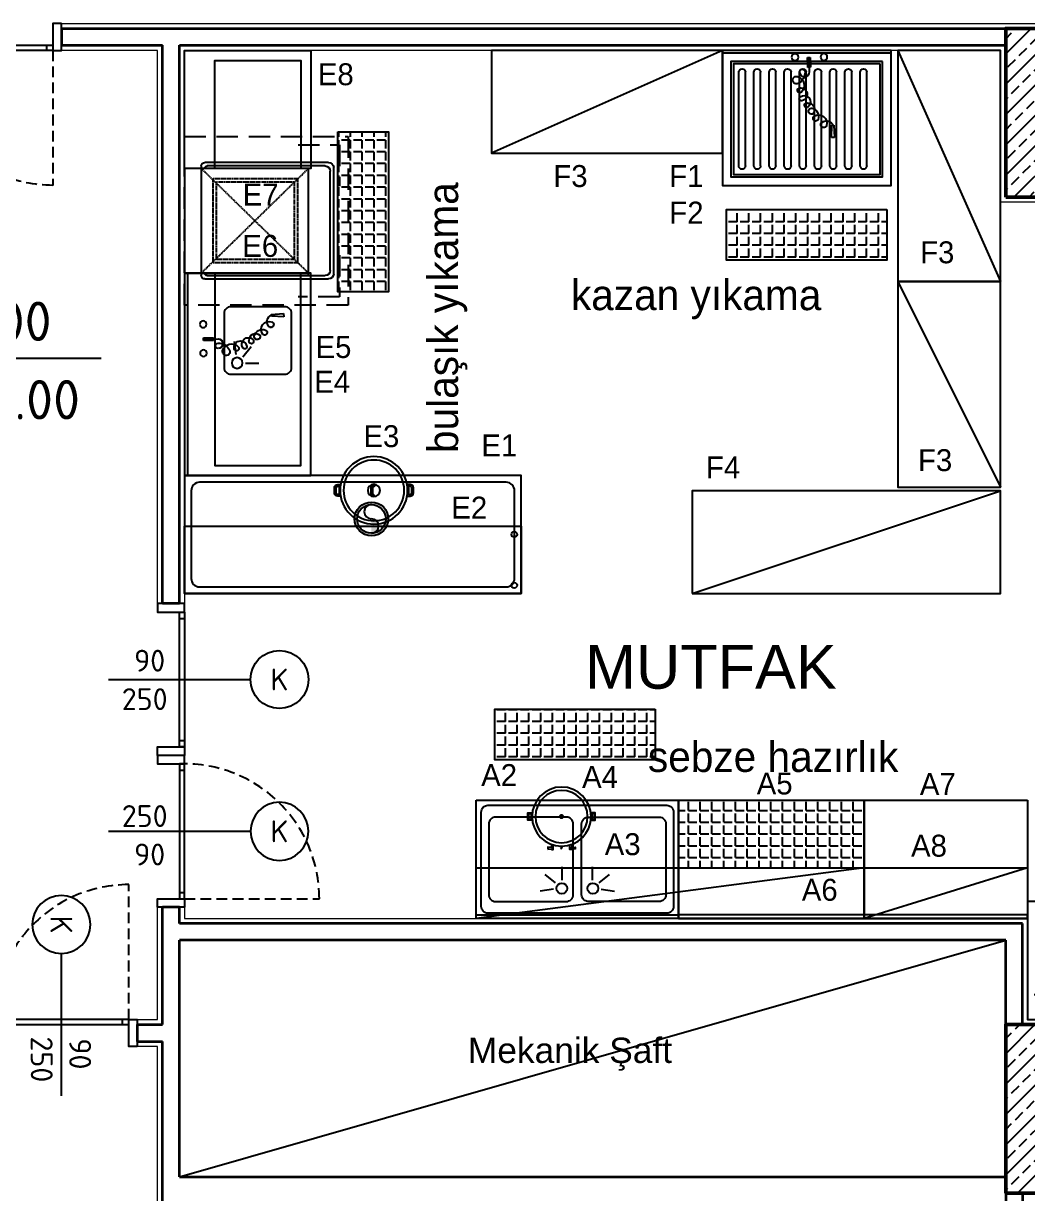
# Model space of a CAD drawing. Header units: millimetres. Extents: x 1443065 to 1517367, y 3763150 to 3779068.
# Drawn here: x 1474767 to 1475362, y 3768756 to 3769450 of the extents above; entities that cross this region are included whole.
import ezdxf
from ezdxf.enums import TextEntityAlignment as Align

# ---------------------------------------------------------------- set-up
doc = ezdxf.new("R2010")
doc.units = ezdxf.units.MM
for name, pattern in [('DASHED', [0.75, 0.5, -0.25]), ('HIDDEN', [9.525, 6.35, -3.175]), ('HIDDENX2', [19.05, 12.7, -6.35])]:
    doc.linetypes.add(name, pattern=pattern)
for name, color, linetype in [('CIHAZ', 2, 'Continuous'), ('Kıtc-002 Çizgi', 7, 'Continuous'), ('m-DOG_', 4, 'Continuous'), ('m-TAR_duvar', 8, 'Continuous'), ('m-TFR_vitrifiye', 1, 'Continuous'), ('m-YAZ_kot', 7, 'Continuous'), ('m-YAZ_poz', 7, 'Continuous'), ('S2000-002 Çizgi', 7, 'Continuous')]:
    doc.layers.add(name, color=color, linetype=linetype)
for name, color, linetype, lineweight in [('DUVAR', 2, 'Continuous', 35), ('MAHAL', 52, 'Continuous', 13), ('SIVA', 3, 'Continuous', 9), ('TASIYICI', 170, 'Continuous', 50), ('TEFRIS', 165, 'Continuous', 15)]:
    doc.layers.add(name, color=color, linetype=linetype, lineweight=lineweight)
doc.styles.add('mono', font='isocpeur.ttf')
doc.styles.get("Standard").update_dxf_attribs({"font": 'arial.ttf'})
doc.styles.add('TAKSİM', font='GOTHIC.TTF', dxfattribs={"height": 20})
pattern_1 = [(45, (55132.096, -87954.948), (-8.98025612, 8.98025612), []), (45, (55141.077, -87954.948), (-8.98025612, 8.98025612), [6.35, -3.175])]

# ---------------------------------------------------------------- blocks, each defined once
blk = doc.blocks.new('90lık Kqpı')
at = {"layer": 'm-DOG_', "linetype": 'HIDDEN'}
blk.add_line((-8, -5), (-88, -5), dxfattribs=at)
at = {"layer": 'm-DOG_'}
for p, q in [((-5, -8.77), (-8, -8.77)), ((-5, -81.23), (-8, -81.23))]:
    blk.add_line(p, q, dxfattribs=at)
for points in [[(8, 0), (8, -5), (-8, -5), (-8, 0)], [(-8, -5), (-8, -85), (-5, -85), (-5, -5)], [(8, -90), (8, -85), (-8, -85), (-8, -90)]]:
    blk.add_lwpolyline(points, close=True, dxfattribs=at)
at = {"layer": 'm-DOG_', "linetype": 'HIDDEN'}
blk.add_arc((-8, -5), 80, 180, 270, dxfattribs=at)
blk = doc.blocks.new('m-plankot')
h = blk.add_hatch(color=256)
h.paths.add_polyline_path([(0, 0.144), (0, 0), (0.144, 0, 0.414214)])
h.paths.add_polyline_path([(0, -0.144), (0, 0), (-0.144, 0, 0.414214)])
for p, q in [((0, 0.192), (0, -0.192)), ((0.9136, 0), (-0.192, 0))]:
    blk.add_line(p, q)
blk.add_circle((0, 0), 0.144)
blk.add_attdef('INCEKOT', (0.1868, 0.1), '', height=0.18)
blk.add_attdef('KABAKOT', text='', height=0.18).set_placement((0.1868, -0.1), align=Align.TOP_LEFT)
blk = doc.blocks.new('m-penpoz')
blk.add_line((0, -1.625), (0, 0))
blk.add_circle((0, 0.332), 0.332)
blk.add_attdef('POZNO', text='', height=0.18).set_placement((0, 0.332), align=Align.MIDDLE)
blk.add_attdef('HEIGHT', text='', height=0.18, rotation=90).set_placement((0.069, -1.625), align=Align.TOP_LEFT)
blk.add_attdef('WIDTH', text='', height=0.18, rotation=90).set_placement((0, -1.625), align=Align.BOTTOM_LEFT)
blk = doc.blocks.new('A$C53E03B34')
at = {"layer": 'Kıtc-002 Çizgi'}
for points in [[(3.74, 16.55), (2, 16.55, -0.414214), (0, 18.55), (0, 21.45, -0.414214), (2, 23.45), (3.74, 23.45)], [(43.14, 16.55), (44.87, 16.55, 0.414214), (46.87, 18.55), (46.87, 21.45, 0.414214), (44.87, 23.45), (43.14, 23.45)]]:
    blk.add_lwpolyline(points, format="xyb", dxfattribs=at)
for points in [[(2.83, 17.55), (2, 17.55, -0.414214), (1, 18.55), (1, 21.45, -0.414214), (2, 22.45), (2.83, 22.45)], [(44.05, 17.55), (44.87, 17.55, 0.414214), (45.87, 18.55), (45.87, 21.45, 0.414214), (44.87, 22.45), (44.05, 22.45)]]:
    blk.add_lwpolyline(points, format="xyb", close=True, dxfattribs=at)
for points in [[(22.08, 23.4), (24.16, 21.79), (24.16, 18.12), (22.75, 16.4)], [(23.49, 23.65), (25.16, 22.26), (25.16, 17.69), (23.76, 16.35)]]:
    blk.add_lwpolyline(points, dxfattribs=at)
for radius in [20, 18, 3.66]:
    blk.add_circle((23.44, 20), radius, dxfattribs=at)
blk = doc.blocks.new('A$C7ED97EAE')
at = {"layer": 'S2000-002 Çizgi'}
for p, q in [((3.5, 88.5), (65.5, 88.5)), ((3.5, 15), (3.5, 88.5)), ((65.5, 88.5), (65.5, 15)), ((0, 3), (0, 76.5)), ((2, 78.5), (3.5, 78.5)), ((3.5, 78.5), (65.5, 78.5)), ((3.5, 76.5), (3.5, 76.5)), ((65.5, 78.5), (67, 78.5)), ((65.5, 76.5), (65.5, 76.5)), ((69, 76.5), (69, 3)), ((2, 5), (2, 75)), ((67, 75), (67, 5)), ((65.5, 15), (3.5, 15)), ((67, 15), (65.5, 15)), ((66, 0), (3, 0)), ((64, 2), (5, 2))]:
    blk.add_line(p, q, dxfattribs=at)
at = {"layer": 'S2000-002 Çizgi', "linetype": 'DASHED'}
for p, q in [((65.5, 78.5), (3.5, 15)), ((65.5, 15), (3.5, 78.5))]:
    blk.add_line(p, q, dxfattribs=at)
for points in [[(9.5, 21.5), (59.5, 21.5), (59.5, 71.5), (9.5, 71.5)], [(11.5, 23.5), (57.5, 23.5), (57.5, 69.5), (11.5, 69.5)]]:
    blk.add_lwpolyline(points, close=True, dxfattribs=at)
at = {"layer": 'S2000-002 Çizgi'}
for centre, radius, start, end in [((2, 76.5), 2, 90, 180), ((3.5, 75), 1.5, 90, 180), ((65.5, 75), 1.5, 0, 90), ((67, 76.5), 2, 0, 90), ((3, 3), 3, 180, 270), ((5, 5), 3, 180, 270), ((64, 5), 3, 270, 0), ((66, 3), 3, 270, 0)]:
    blk.add_arc(centre, radius, start, end, dxfattribs=at)
blk = doc.blocks.new('A$C7BE05278')
at = {"layer": 'S2000-002 Çizgi'}
h = blk.add_hatch(color=256, dxfattribs=at)
h.paths.add_polyline_path([(4.65, 9.9, -0.025454), (4.81, 10.42, 0.278063), (0.77, 7.52), (1.23, 7.32, -0.265675)])
h.paths.add_polyline_path([(5.35, 10.43, 0.028094), (4.81, 10.42, 0.025454), (4.65, 9.9, -0.030609), (5.18, 9.93, -0.027259)])
h.paths.add_polyline_path([(5.35, 10.43, 0.027259), (5.18, 9.93, -0.171751), (7.9, 8.98), (7.9, 8.98), (7.9, 8.98, -1.347305), (5.22, 7.15, -0.147228), (5.18, 9.93, 0.030609), (4.65, 9.9, 0.138731), (4.75, 7, 1.347306), (8.21, 9.37, 0.162476)])
h.paths.add_polyline_path([(12.46, 12.66), (12.73, 13.08, 0.483116), (4.81, 10.42, -0.028094), (5.35, 10.43, -0.470681)])
for p, q in [((14.4, 47.58), (14.34, 41.67)), ((14.4, 47.58), (14.34, 41.67)), ((14.34, 41.67), (15.9, 41.65)), ((14.34, 41.67), (15.9, 41.65)), ((15.96, 47.57), (14.4, 47.58)), ((15.96, 47.57), (14.4, 47.58)), ((15.05, 47.56), (14.97, 38.92)), ((15.9, 41.65), (15.96, 47.57)), ((15.9, 41.65), (15.96, 47.57)), ((0.47, 7.33), (0, 0.02)), ((0.47, 7.33), (0, 0.02)), ((1.54, 7.31), (0.47, 7.33)), ((1.54, 7.31), (0.47, 7.33)), ((1.86, 0), (1.54, 7.31)), ((1.86, 0), (1.54, 7.31)), ((0, 0.02), (1.86, 0))]:
    blk.add_line(p, q, dxfattribs=at)
for centre in [(6.31, 47.78), (23.47, 47.61)]:
    blk.add_circle(centre, 1.99, dxfattribs=at)
for centre, radius, start, end in [((17.83, 38.9), 2.86, 179.43001, 359.43001), ((19.09, 38.88), 1.6, 359.43001, 179.43001), ((25.13, 38.82), 7.64, 179.43001, 242.03458), ((23.49, 30.88), 5.53, 105.76632, 225.7833), ((22.59, 34.05), 2.23, 242.03458, 105.76632), ((20, 25.62), 3.8, 74.94983, 261.67628), ((20.62, 27.93), 1.41, 225.7833, 74.94983), ((18.07, 21.08), 3.83, 52.40892, 229.11119), ((19.64, 23.11), 1.26, 261.67628, 52.40892), ((14.42, 12.56), 4.98, 103.11986, 200.77428), ((15.59, 16.68), 3.77, 86.01564, 220.67721), ((13.69, 15.69), 1.76, 236.80878, 103.11986), ((16.45, 19.21), 1.37, 229.11119, 116.32433), ((4.79, 5.59), 4.31, 51.245, 156.7533), ((9.42, 8.58), 4.83, 57.01034, 197.57947), ((6.43, 7.63), 1.7, 197.57947, 51.245), ((11.21, 11.34), 1.54, 200.77428, 57.01034)]:
    blk.add_arc(centre, radius, start, end, dxfattribs=at)
blk.add_solid([(15.9, 41.65), (14.34, 41.67), (15.96, 47.57), (14.4, 47.58)], dxfattribs=at)
blk = doc.blocks.new('A$C7327736A')
at = {"layer": 'S2000-002 Çizgi'}
for p, q in [((48.34, 44.26), (40.53, 45.37)), ((49.57, 40.45), (43.47, 35.44)), ((53.48, 38.79), (53.48, 30.9))]:
    blk.add_line(p, q, dxfattribs=at)
for points in [[(0, 75), (120, 75), (120, 0), (0, 0)], [(0, 75), (120, 75), (120, 73), (0, 73)], [(0, 57), (114, 57), (114, 6), (0, 6)]]:
    blk.add_lwpolyline(points, close=True, dxfattribs=at)
blk.add_lwpolyline([(56, 11.5), (24, 11.5, -0.414214), (20, 15.5), (20, 47.5, -0.414214), (24, 51.5), (56, 51.5, -0.414214), (60, 47.5), (60, 15.5, -0.414214)], format="xyb", close=True, dxfattribs=at)
blk.add_circle((53.29, 43.76), 3.19, dxfattribs=at)
blk.add_blockref('A$C7BE05278', (24.04, 16.16), dxfattribs=at)
blk = doc.blocks.new('A$C19462346')
at = {"layer": 'S2000-002 Çizgi'}
for p, q in [((14.31, 11.5), (14.31, 67)), ((18.31, 11.5), (18.31, 67)), ((23.31, 11.5), (23.31, 67)), ((27.31, 11.5), (27.31, 67)), ((32.31, 11.5), (32.31, 67)), ((36.31, 11.5), (36.31, 67)), ((41.31, 11.5), (41.31, 67)), ((45.31, 11.5), (45.31, 67)), ((50.31, 11.5), (50.31, 67)), ((54.31, 11.5), (54.31, 67)), ((59.31, 11.5), (59.31, 67)), ((63.31, 11.5), (63.31, 67)), ((68.31, 11.5), (68.31, 67)), ((72.31, 11.5), (72.31, 67)), ((77.31, 11.5), (77.31, 67)), ((81.31, 11.5), (81.31, 67)), ((86.31, 11.5), (86.31, 67)), ((90.31, 11.5), (90.31, 67))]:
    blk.add_line(p, q, dxfattribs=at)
for points in [[(0, 80), (100, 80), (100, 0), (0, 0)], [(0, 80), (100, 80), (100, 78.5), (0, 78.5)], [(5, 73.5), (95, 73.5), (95, 5), (5, 5)], [(6.5, 72), (93.5, 72), (93.5, 6.5), (6.5, 6.5)]]:
    blk.add_lwpolyline(points, close=True, dxfattribs=at)
for centre, start, end in [((16.31, 67), 0, 180), ((25.31, 67), 0, 180), ((34.31, 67), 0, 180), ((43.31, 67), 0, 180), ((52.31, 67), 0, 180), ((61.31, 67), 0, 180), ((70.31, 67), 0, 180), ((79.31, 67), 0, 180), ((88.31, 67), 0, 180), ((16.31, 11.5), 180, 0), ((25.31, 11.5), 180, 0), ((34.31, 11.5), 180, 0), ((43.31, 11.5), 180, 0), ((52.31, 11.5), 180, 0), ((61.31, 11.5), 180, 0), ((70.31, 11.5), 180, 0), ((79.31, 11.5), 180, 0), ((88.31, 11.5), 180, 0)]:
    blk.add_arc(centre, 2, start, end, dxfattribs=at)
blk.add_blockref('A$C7BE05278', (33.48, 28.3), dxfattribs=at)
blk = doc.blocks.new('A$C199769C9')
at = {"layer": 'S2000-002 Çizgi'}
for points in [[(2.48, 17.25), (0, 17.25), (0, 21.67), (2.48, 21.67)], [(1.98, 17.75), (0.5, 17.75), (0.5, 21.17), (1.98, 21.17)], [(37.48, 17.25), (39.96, 17.25), (39.96, 21.67), (37.48, 21.67)], [(37.98, 17.75), (39.46, 17.75), (39.46, 21.17), (37.98, 21.17)], [(11.95, 0.2), (14.61, 0.41), (14.61, 1.04), (11.95, 1.25)], [(28.01, 0.2), (25.35, 0.41), (25.35, 1.04), (28.01, 1.25)]]:
    blk.add_lwpolyline(points, close=True, dxfattribs=at)
at = {"layer": 'S2000-002 Çizgi', "const_width": 1.5}
blk.add_lwpolyline([(19.23, 19.46, 1), (20.73, 19.46, 1)], format="xyb", close=True, dxfattribs=at)
at = {"layer": 'S2000-002 Çizgi'}
for points in [[(13.88, 3.06), (13.88, 1.09)], [(13.88, 0), (14.97, 0), (14.97, 2.69)], [(13.88, 0.35), (13.88, 0)], [(20.03, 1.45), (20.03, 1.96)], [(25.96, 0), (24.87, 0), (24.87, 2.66)], [(25.96, 3.01), (25.96, 1.08)], [(25.96, 0.36), (25.96, 0)]]:
    blk.add_lwpolyline(points, dxfattribs=at)
for centre, radius in [((19.98, 19.46), 17.5), ((19.98, 19.46), 15.5), ((20.09, 0.98), 0.469)]:
    blk.add_circle(centre, radius, dxfattribs=at)
blk = doc.blocks.new('A$C32DC0840')
at = {"layer": 'S2000-002 Çizgi'}
for p, q in [((45.84, 52.76), (38.03, 53.87)), ((47.07, 48.95), (40.97, 43.94)), ((72.93, 48.95), (79.03, 43.94)), ((74.16, 52.76), (81.97, 53.87)), ((50.98, 47.29), (50.98, 39.4)), ((69.02, 47.29), (69.02, 39.4))]:
    blk.add_line(p, q, dxfattribs=at)
for points in [[(120, 0), (0, 0), (0, 70), (120, 70)], [(120, 68), (0, 68), (0, 70), (120, 70)]]:
    blk.add_lwpolyline(points, close=True, dxfattribs=at)
for points in [[(113, 3), (7, 3, -0.414214), (3, 7), (3, 63, -0.414214), (7, 67), (113, 67, -0.414214), (117, 63), (117, 7, -0.414214)], [(53.5, 10), (11.5, 10, -0.414214), (7.5, 14), (7.5, 56, -0.414214), (11.5, 60), (53.5, 60, -0.414214), (57.5, 56), (57.5, 14, -0.414214)], [(66.5, 10), (108.5, 10, 0.414214), (112.5, 14), (112.5, 56, 0.414214), (108.5, 60), (66.5, 60, 0.414214), (62.5, 56), (62.5, 14, 0.414214)]]:
    blk.add_lwpolyline(points, format="xyb", close=True, dxfattribs=at)
for centre in [(50.79, 52.26), (69.21, 52.26)]:
    blk.add_circle(centre, 3.19, dxfattribs=at)
blk = doc.blocks.new('A$C5B5611F4')
at = {"layer": 'CIHAZ', "color": 1}
for p, q in [((14.73, 68.47), (14.73, 47.92)), ((24.09, 58.19), (3.98, 58.19))]:
    blk.add_line(p, q, dxfattribs=at)
at = {"layer": 'CIHAZ', "color": 5, "linetype": 'DASHED'}
for p, q in [((19.82, 66.66), (62.62, 22.28)), ((62.62, 66.66), (19.82, 22.28))]:
    blk.add_line(p, q, dxfattribs=at)
at = {"layer": 'CIHAZ', "color": 5}
for points in [[(63.2, 1.82), (10.36, 1.82), (10.36, 4.32), (63.2, 4.32)], [(61.2, 1.82), (48.6, 1.82), (45.6, 0), (59.6, 0)]]:
    blk.add_lwpolyline(points, close=True, dxfattribs=at)
at = {"layer": 'CIHAZ', "color": 1}
blk.add_circle((14.73, 58.19), 7.76, dxfattribs=at)
at = {"layer": 'S2000-002 Çizgi', "linetype": 'DASHED'}
for p, q in [((19.82, 66.66), (62.62, 66.66)), ((62.62, 66.66), (62.62, 22.28)), ((19.82, 22.28), (19.82, 48.05)), ((62.62, 22.28), (19.82, 22.28))]:
    blk.add_line(p, q, dxfattribs=at)
at = {"layer": 'S2000-002 Çizgi'}
blk.add_lwpolyline([(10.36, 2.81), (0, 2.81), (0, 72.81), (67, 72.81), (67, 2.81), (63.2, 2.81)], dxfattribs=at)
at = {"layer": 'S2000-002 Çizgi', "linetype": 'DASHED'}
for centre, radius, start, end in [((11.6, 71.22), 9.4, 291.20794, 330.95663), ((11, 43.02), 10.16, 29.6907, 66.77515)]:
    blk.add_arc(centre, radius, start, end, dxfattribs=at)

msp = doc.modelspace()

# ---------------------------------------------------------------- hatches: boundary and pattern name
h = msp.add_hatch()
h.set_pattern_fill('ANGLE', color=256, angle=180)
h.set_pattern_definition([(180, (1477279.665, 3774920.015), (1e-14, -6.985), [5.08, -1.905]), (270, (1477279.665, 3774920.015), (6.985, 1e-14), [5.08, -1.905])])
h.paths.add_polyline_path([(1474983.37, 3769290.87), (1474953.37, 3769290.87), (1474953.37, 3769385.87), (1474983.37, 3769385.87)])
h = msp.add_hatch()
h.set_pattern_fill('ANGLE', color=256, angle=90)
h.set_pattern_definition([(90, (1480813.011, 3767013.5105), (-6.985, -1e-14), [5.08, -1.905]), (180, (1480813.011, 3767013.5105), (1e-14, -6.985), [5.08, -1.905])])
h.paths.add_polyline_path([(1475183.87, 3769309.81), (1475183.87, 3769339.81), (1475278.87, 3769339.81), (1475278.87, 3769309.81)])
h = msp.add_hatch()
h.set_pattern_fill('ANGLE', color=256, angle=90)
h.set_pattern_definition([(90, (1480675.6176, 3766717.257), (-6.985, -1e-14), [5.08, -1.905]), (180, (1480675.6176, 3766717.257), (1e-14, -6.985), [5.08, -1.905])])
h.paths.add_polyline_path([(1475046.47, 3769013.55), (1475046.47, 3769043.55), (1475141.47, 3769043.55), (1475141.47, 3769013.55)])
h = msp.add_hatch()
h.set_pattern_fill('ANGLE', color=256)
h.set_pattern_definition([(0, (-434, 150.001), (0, 6.985), [5.08, -1.905]), (90, (-434, 150.001), (-6.985, 4e-16), [5.08, -1.905])])
h.paths.add_polyline_path([(1475265.37, 3768989.58), (1475155.37, 3768989.58), (1475155.37, 3768949.58), (1475265.37, 3768949.58)])
at = {"layer": 'm-TAR_duvar'}
h = msp.add_hatch(dxfattribs=at)
h.set_pattern_fill('ANSI33', color=256, scale=2)
h.set_pattern_definition(pattern_1)
h.paths.add_polyline_path([(1475349.37, 3769347.09), (1475449.37, 3769347.09), (1475449.37, 3769447.09), (1475349.37, 3769447.09)])
h = msp.add_hatch(dxfattribs=at)
h.set_pattern_fill('ANSI33', color=256, scale=2)
h.set_pattern_definition(pattern_1)
h.paths.add_polyline_path([(1475349.37, 3768756.58), (1475449.37, 3768756.58), (1475449.37, 3768856.58), (1475349.37, 3768856.58)])
at = {"layer": 'S2000-002 Çizgi'}
h = msp.add_hatch(color=256, dxfattribs=at)
edge = h.paths.add_edge_path(flags=17)
edge.add_arc((1474973.26, 3769156.37), 8.5, 0, 360)
edge = h.paths.add_edge_path()
edge.add_arc((1474973.26, 3769156.37), 10, 0, 360)
edge = h.paths.add_edge_path(flags=16)
edge.add_arc((1474973.26, 3769152.12), 4.25, 270, 450)

# ---------------------------------------------------------------- linework, layer by layer
for p, q in [((1475181.37, 3769434.09), (1475044.37, 3769373.09)), ((1475285.37, 3769434.09), (1475346.37, 3769297.09)), ((1475285.37, 3769297.09), (1475346.37, 3769175.09)), ((1475163.37, 3769112.09), (1475346.37, 3769173.09)), ((1475265.37, 3768949.58), (1475035.37, 3768919.58)), ((1475362.37, 3768949.58), (1475265.37, 3768919.58))]:
    msp.add_line(p, q)
for points in [[(1475181.37, 3769434.09), (1475044.37, 3769434.09), (1475044.37, 3769373.09), (1475181.37, 3769373.09)], [(1475285.37, 3769434.09), (1475285.37, 3769297.09), (1475346.37, 3769297.09), (1475346.37, 3769434.09)], [(1474953.37, 3769385.87), (1474983.37, 3769385.87), (1474983.37, 3769290.87), (1474953.37, 3769290.87)], [(1475278.87, 3769339.81), (1475278.87, 3769309.81), (1475183.87, 3769309.81), (1475183.87, 3769339.81)], [(1475285.37, 3769297.09), (1475285.37, 3769175.09), (1475346.37, 3769175.09), (1475346.37, 3769297.09)], [(1475163.37, 3769112.09), (1475346.37, 3769112.09), (1475346.37, 3769173.09), (1475163.37, 3769173.09)], [(1475141.47, 3769043.55), (1475141.47, 3769013.55), (1475046.47, 3769013.55), (1475046.47, 3769043.55)], [(1475155.37, 3768989.58), (1475265.37, 3768989.58), (1475265.37, 3768919.58), (1475155.37, 3768919.58)], [(1475362.37, 3768989.6), (1475362.37, 3768919.58), (1475265.37, 3768919.58), (1475265.37, 3768989.6)], [(1475265.37, 3768949.58), (1475265.37, 3768919.58), (1475035.37, 3768919.58), (1475035.37, 3768949.58)], [(1475362.37, 3768949.58), (1475362.37, 3768919.58), (1475265.37, 3768919.58), (1475265.37, 3768949.58)], [(1475265.37, 3768921.58), (1475155.37, 3768921.58), (1475155.37, 3768919.58), (1475265.37, 3768919.58)], [(1475265.37, 3768921.58), (1475265.37, 3768919.58), (1475362.37, 3768919.58), (1475362.37, 3768921.58)]]:
    msp.add_lwpolyline(points, close=True)
at = {"layer": 'DUVAR'}
for p, q in [((1474789.37, 3769447.09), (1474859.37, 3769447.09)), ((1474789.37, 3769447.09), (1475349.37, 3769447.09)), ((1474789.37, 3769447.09), (1474789.37, 3769437.09)), ((1474789.37, 3769437.09), (1474849.37, 3769437.09)), ((1474789.37, 3769437.09), (1474849.37, 3769437.09)), ((1474849.37, 3769106.17), (1474849.37, 3769437.09)), ((1474859.37, 3769437.09), (1475349.37, 3769437.09)), ((1474859.37, 3769106.17), (1474859.37, 3769437.09)), ((1474859.37, 3769106.17), (1474849.37, 3769106.17)), ((1474849.37, 3768856.58), (1474849.37, 3768926.17)), ((1474859.37, 3768926.17), (1474849.37, 3768926.17)), ((1474859.37, 3768916.58), (1474859.37, 3768926.17)), ((1475359.37, 3768916.58), (1474859.37, 3768916.58)), ((1475359.37, 3768856.58), (1475359.37, 3768916.58)), ((1474859.37, 3768766.26), (1474859.37, 3768906.58)), ((1475349.37, 3768906.58), (1474859.37, 3768906.58)), ((1475349.37, 3768856.58), (1475349.37, 3768906.58)), ((1474834.37, 3768856.58), (1474849.37, 3768856.58)), ((1474834.37, 3768856.58), (1474834.37, 3768846.58)), ((1474834.37, 3768846.58), (1474849.37, 3768846.58)), ((1474849.37, 3768831.26), (1474849.37, 3768846.58)), ((1474849.37, 3768746.26), (1474849.37, 3768846.58)), ((1474859.37, 3768766.26), (1475349.37, 3768766.26)), ((1475349.37, 3768756.58), (1475349.37, 3768267.62)), ((1475359.37, 3768756.58), (1475359.37, 3768006.58))]:
    msp.add_line(p, q, dxfattribs=at)
at = {"layer": 'm-DOG_'}
for p, q in [((1474859.37, 3769097.41), (1474862.37, 3769097.41)), ((1474859.37, 3769024.94), (1474862.37, 3769024.94))]:
    msp.add_line(p, q, dxfattribs=at)
for points in [[(1474846.37, 3769106.17), (1474846.37, 3769101.17), (1474862.37, 3769101.17), (1474862.37, 3769106.17)], [(1474862.37, 3769101.17), (1474862.37, 3769021.17), (1474859.37, 3769021.17), (1474859.37, 3769101.17)], [(1474846.37, 3769016.17), (1474846.37, 3769021.17), (1474862.37, 3769021.17), (1474862.37, 3769016.17)]]:
    msp.add_lwpolyline(points, close=True, dxfattribs=at)
at = {"layer": 'm-TFR_vitrifiye'}
msp.add_line((1474859.37, 3768766.26), (1475349.37, 3768906.58), dxfattribs=at)
at = {"layer": 'S2000-002 Çizgi'}
for points in [[(1474862.37, 3769364.09), (1474862.37, 3769434.09), (1474937.37, 3769434.09), (1474937.37, 3769364.09)], [(1474880.37, 3769364.09), (1474880.37, 3769428.09), (1474931.37, 3769428.09), (1474931.37, 3769364.09)], [(1474862.37, 3769112.09), (1475062.12, 3769112.09), (1475062.12, 3769182.09), (1474862.37, 3769182.09)], [(1474862.37, 3769152.09), (1475062.12, 3769152.09), (1475062.12, 3769112.09), (1474862.37, 3769112.09)]]:
    msp.add_lwpolyline(points, close=True, dxfattribs=at)
at = {"layer": 'S2000-002 Çizgi', "linetype": 'HIDDENX2'}
msp.add_lwpolyline([(1474959.37, 3769383.09), (1474959.37, 3769283.09), (1474862.37, 3769283.09), (1474862.37, 3769383.09)], close=True, dxfattribs=at)
for points in [[(1474929.79, 3769378.09), (1474954.37, 3769378.09), (1474954.37, 3769353.51)], [(1474954.37, 3769312.67), (1474954.37, 3769288.09), (1474929.79, 3769288.09)]]:
    msp.add_lwpolyline(points, dxfattribs=at)
at = {"layer": 'S2000-002 Çizgi'}
msp.add_lwpolyline([(1474871.37, 3769116.09), (1475053.12, 3769116.09, 0.414214), (1475058.12, 3769121.09), (1475058.12, 3769173.09, 0.414214), (1475053.12, 3769178.09), (1474871.37, 3769178.09, 0.414214), (1474866.37, 3769173.09), (1474866.37, 3769121.09, 0.414214)], format="xyb", close=True, dxfattribs=at)
for centre, radius in [((1474973.26, 3769156.37), 10), ((1474973.26, 3769156.37), 8.5), ((1475057.97, 3769147.18), 1.65), ((1475057.97, 3769116.99), 1.65)]:
    msp.add_circle(centre, radius, dxfattribs=at)
for centre, start, end in [((1474973.26, 3769160.62), 90, 270), ((1474973.26, 3769152.12), 270, 90)]:
    msp.add_arc(centre, 4.25, start, end, dxfattribs=at)
at = {"layer": 'SIVA'}
for points in [[(1474789.37, 3769450.09), (1475459.37, 3769450.09)], [(1474846.37, 3769106.17), (1474846.37, 3769434.09), (1474789.37, 3769434.09)], [(1474862.37, 3768926.17), (1474862.37, 3768919.58), (1475362.37, 3768919.58), (1475362.37, 3768859.58), (1475452.37, 3768859.58), (1475452.37, 3768769.58), (1475846.37, 3768769.58), (1475846.37, 3769434.09), (1475639.37, 3769434.09)], [(1475459.37, 3769434.09), (1475452.37, 3769434.09), (1475452.37, 3769344.09), (1475346.37, 3769344.09), (1475346.37, 3769434.09), (1474862.37, 3769434.09), (1474862.37, 3769106.17)], [(1474834.37, 3768859.58), (1474846.37, 3768859.58), (1474846.37, 3768926.17)], [(1474846.37, 3768746.26), (1474846.37, 3768843.58), (1474834.37, 3768843.58)]]:
    msp.add_lwpolyline(points, dxfattribs=at)
at = {"layer": 'TASIYICI'}
for points in [[(1475349.37, 3769347.09), (1475449.37, 3769347.09), (1475449.37, 3769447.09), (1475349.37, 3769447.09)], [(1475349.37, 3768756.58), (1475449.37, 3768756.58), (1475449.37, 3768856.58), (1475349.37, 3768856.58)]]:
    msp.add_lwpolyline(points, close=True, dxfattribs=at)

# ---------------------------------------------------------------- block references
at = {"xscale": -1, "rotation": 90}
msp.add_blockref('A$C7327736A', (1474937.37, 3769302.09), dxfattribs=at)
at = {"layer": 'm-YAZ_kot'}
ref = msp.add_blockref('m-plankot', (1474694.3, 3769251.49), dxfattribs=dict(at, xscale=129.9375, yscale=129.9375, zscale=129.9375))
ref.add_attrib('KABAKOT', '168.00', dxfattribs={"layer": '0', "height": 23.389, "rotation": 0, "style": 'mono'}).set_placement((1474715.21, 3769208.31), align=Align.BOTTOM_LEFT)
ref.add_attrib('INCEKOT', '%%P0.00', dxfattribs={"layer": '0', "height": 23.389, "rotation": 0, "style": 'mono'}).set_placement((1474712.72, 3769254.79), align=Align.BOTTOM_LEFT)
at = {"layer": 'm-YAZ_poz'}
ref = msp.add_blockref('m-penpoz', (1474901.49, 3769061.17), dxfattribs=dict(at, xscale=51.83999999999998, yscale=51.83999999999998, zscale=51.83999999999998, rotation=270.0004505966874))
ref.add_attrib('WIDTH', '90', dxfattribs={"layer": '0', "height": 12.96, "style": 'mono'}).set_placement((1474850.94, 3769061.96), align=Align.BOTTOM_RIGHT)
ref.add_attrib('HEIGHT', '250', dxfattribs={"layer": '0', "height": 12.96, "style": 'mono'}).set_placement((1474852.39, 3769039.16), align=Align.BOTTOM_RIGHT)
ref.add_attrib('POZNO', 'K', dxfattribs={"layer": '0', "height": 12.96, "style": 'mono'}).set_placement((1474918.7, 3769061.17), align=Align.MIDDLE_CENTER)
ref = msp.add_blockref('m-penpoz', (1474901.49, 3768971.17), dxfattribs=dict(at, xscale=-51.83999999999998, yscale=51.83999999999998, zscale=51.83999999999998, rotation=269.9995494033126))
ref.add_attrib('WIDTH', '90', dxfattribs={"layer": '0', "height": 12.96, "style": 'mono'}).set_placement((1474850.94, 3768947.06), align=Align.BOTTOM_RIGHT)
ref.add_attrib('HEIGHT', '250', dxfattribs={"layer": '0', "height": 12.96, "style": 'mono'}).set_placement((1474852.39, 3768969.86), align=Align.BOTTOM_RIGHT)
ref.add_attrib('POZNO', 'K', dxfattribs={"layer": '0', "height": 12.96, "style": 'mono'}).set_placement((1474918.7, 3768971.17), align=Align.MIDDLE_CENTER)
ref = msp.add_blockref('m-penpoz', (1474789.37, 3768898.71), dxfattribs=dict(at, xscale=-51.83999999999998, yscale=51.83999999999998, zscale=51.83999999999998, rotation=359.9995494033126))
ref.add_attrib('WIDTH', '90', dxfattribs={"layer": '0', "height": 12.96, "rotation": 270, "style": 'mono'}).set_placement((1474790.16, 3768830.01), align=Align.BOTTOM_RIGHT)
ref.add_attrib('HEIGHT', '250', dxfattribs={"layer": '0', "height": 12.96, "rotation": 270, "style": 'mono'}).set_placement((1474767.35, 3768822.39), align=Align.BOTTOM_RIGHT)
ref.add_attrib('POZNO', 'K', dxfattribs={"layer": '0', "height": 12.96, "rotation": 270, "style": 'mono'}).set_placement((1474789.37, 3768915.91), align=Align.MIDDLE_CENTER)
at = {"layer": 'S2000-002 Çizgi', "xscale": -1}
for name, p in [('A$C19462346', (1475281.37, 3769354.09)), ('A$C53E03B34', (1474998.14, 3769153.28)), ('A$C199769C9', (1475105.96, 3768960.47))]:
    msp.add_blockref(name, p, dxfattribs=at)
for name, p, rotation in [('A$C7ED97EAE', (1474950.87, 3769367.59), 90), ('A$C5B5611F4', (1475362.37, 3768932.39), 180)]:
    msp.add_blockref(name, p, dxfattribs=dict(at, rotation=rotation))
at = {"layer": 'S2000-002 Çizgi', "rotation": 180}
msp.add_blockref('A$C32DC0840', (1475155.37, 3768989.58), dxfattribs=at)
at = {"layer": 'TEFRIS', "color": 6, "lineweight": 18, "xscale": -1, "rotation": 270}
msp.add_blockref('90lık Kqpı', (1474789.37, 3769442.09), dxfattribs=at)
at = {"layer": 'TEFRIS', "color": 6, "lineweight": 18}
for p, rotation in [((1474854.37, 3768926.17), 180), ((1474834.37, 3768851.58), 270)]:
    msp.add_blockref('90lık Kqpı', p, dxfattribs=dict(at, rotation=rotation))

# ---------------------------------------------------------------- texts
at = {"style": 'TAKSİM'}
for s, height, p in [('E8', 13, (1474941.49, 3769413.45)), ('F3', 13, (1475081.14, 3769353.1)), ('F1', 13, (1475149.92, 3769353.1)), ('E7', 13, (1474896.93, 3769342.1)), ('F2', 13, (1475149.92, 3769331.43)), ('E6', 13, (1474896.69, 3769311.69)), ('F3', 13, (1475298.63, 3769307.9)), ('kazan yıkama', 18, (1475091.56, 3769280.12)), ('E5', 13, (1474940.13, 3769251.76)), ('E4', 13, (1474939.35, 3769231.16)), ('E3', 13, (1474968.52, 3769198.91)), ('E1', 13, (1475038.46, 3769193.41)), ('F4', 13, (1475171.61, 3769180.36)), ('F3', 13, (1475297.39, 3769184.69)), ('E2', 13, (1475020.63, 3769156.55)), ('sebze hazırlık', 18, (1475137.22, 3769006.37)), ('A2', 13, (1475038.34, 3768998)), ('A4', 13, (1475098.17, 3768996.93)), ('A5', 13, (1475201.74, 3768993.01)), ('A7', 13, (1475298.48, 3768992.72)), ('A3', 13, (1475111.62, 3768957.05)), ('A8', 13, (1475293.25, 3768956.15)), ('A6', 13, (1475228.47, 3768930.02))]:
    msp.add_text(s, height=height, dxfattribs=at).set_placement(p)
msp.add_text('bulaşık yıkama', height=18, rotation=90, dxfattribs=at).set_placement((1475024.66, 3769195.4))
at = {"layer": 'MAHAL'}
msp.add_text('MUTFAK', height=26, dxfattribs=at).set_placement((1475099.89, 3769055.71))
at = {"layer": 'MAHAL', "insert": (1475030.43, 3768829.23), "char_height": 15, "width": 209.1008, "attachment_point": 7}
msp.add_mtext('{\\f@Arial Unicode MS|b0|i0|c162|p34;Mekanik Şaft}', dxfattribs=at)

doc.saveas('drawing.dxf')
